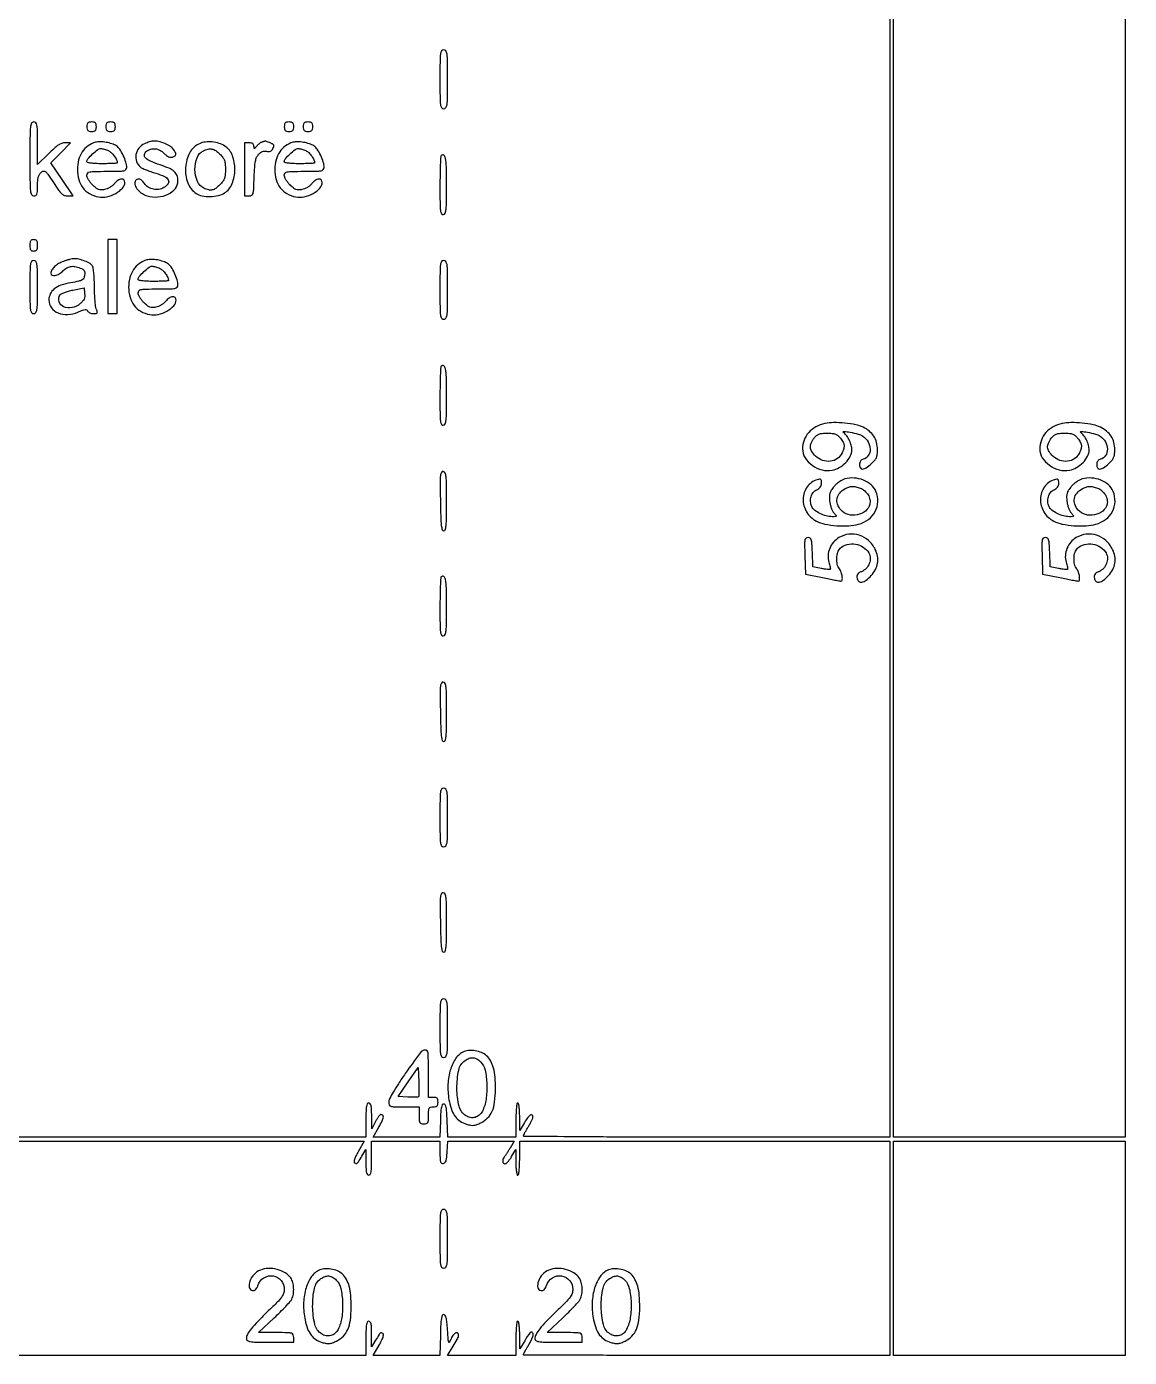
# Model space of a CAD drawing. Extents: x 0 to 836, y 5 to 589.
# Drawn here: x 304.3 to 353.5, y 310.1 to 369.5 of the extents above; entities that cross this region are included whole.
import ezdxf

# ---------------------------------------------------------------- set-up
doc = ezdxf.new("R2010")
doc.units = 0
doc.header["$MEASUREMENT"] = 0

msp = doc.modelspace()

# ---------------------------------------------------------------- linework, layer by layer
for points in [[(201.712326, 537.783562, -0.000001), (217.055896, 537.76491, -0.426088)], [(546.939, 229.3929, -0.000106), (546.943559, 250.949215, -0.000176), (546.957638, 269.095817, -0.000001), (546.976289, 285.583213, -0.415883)], [(836.0595, 588.6891), (420.497259, 588.710259, 0.000013), (261.145696, 588.714318, 0.000021), (126.989856, 588.708632), (4.934769, 588.698274, 0.19889), (4.878609, 588.675009, 0.198853), (4.855343, 588.618859), (4.83877, 516.273901, 0.000036), (4.826254, 436.744061, 0.000021), (4.8222, 342.282364), (4.8222, 95.946129), (4.469225, 95.920114, 0.031904), (4.160456, 95.877435, 0.315999), (4.075312, 95.787407, 0.415411), (4.137995, 95.703578, 0.035338), (4.43445, 95.6826), (4.8222, 95.6826), (4.8222, 50.2101), (4.8222, 4.7376), (420.462, 4.7376), (836.1018, 4.7376)], [(604.852986, 529.408162, -0.000002), (620.423836, 529.389509, -0.550615)], [(238.738155, 529.614638, -0.000002), (224.300981, 529.63329, -0.415836)], [(308.18842, 529.408162, -0.000002), (322.638019, 529.38951, -0.415836)], [(531.796111, 538.074638, -0.000002), (517.6951, 538.093291, -0.426056)], [(413.368417, 538.074638, -0.000002), (399.676779, 538.093291, -0.415815)], [(77.850638, 481.579418, -0.000002), (77.869294, 494.031443, -0.550517)], [(336.166934, 548.220763, -0.000002), (326.827688, 548.233536, -0.413812)], [(77.644162, 421.684687, -0.000002), (77.625507, 409.236574, -0.415775)], [(333.609652, 529.614638, -0.000003), (323.198363, 529.633296, -0.415688)], [(383.716206, 529.408162, -0.000003), (394.123716, 529.389504, -0.425916)], [(604.231838, 387.151416, -0.000003), (604.250494, 398.693431, -0.41574)], [(307.804163, 420.104962, -0.000005), (315.953334, 420.086299, -0.425768)], [(77.841889, 210.212758, -0.000002), (77.851786, 217.49274, -0.413814)], [(342.7992, 395.505), (342.7992, 357.7311), (342.7992, 319.9572), (334.6353, 319.9572, -0.000728), (331.505027, 319.961759, -0.001215), (328.870321, 319.975838, -0.00006), (326.498869, 319.994558, -0.424082), (326.47404, 320.02065, -0.10382), (326.484123, 320.060388, -0.007062), (326.53713, 320.164867, -0.009869), (326.605079, 320.288255, -0.007234), (326.685107, 320.4225, 0.012708), (326.764941, 320.559815, 0.015414), (326.832435, 320.692559, 0.01405), (326.882173, 320.806539, 0.095102), (326.893967, 320.86665, 0.218217), (326.85786, 320.946301, 0.339983), (326.786156, 320.950612, 0.086405), (326.666761, 320.835354, 0.02268), (326.519295, 320.61285), (326.303801, 320.2533), (326.303, 320.86665, 0.012065), (326.296836, 321.108955, 0.0222), (326.278333, 321.305312, 0.01921), (326.252089, 321.452235, 0.352506), (326.2176, 321.48, 0.365646), (326.182003, 321.449951, 0.014491), (326.1565, 321.2685, 0.018502), (326.138644, 321.026521, 0.009164), (326.133, 320.7186), (326.133, 319.9572), (324.613494, 319.9572), (323.093987, 319.9572), (323.069544, 320.69745, 0.006611), (323.051768, 321.081688, 0.03557), (323.024533, 321.289101, 0.079408), (322.982671, 321.400264, 0.269279), (322.9182, 321.4377, 0.269279), (322.853729, 321.400264, 0.079408), (322.811867, 321.289101, 0.03557), (322.784632, 321.081688, 0.006611), (322.766856, 320.69745), (322.742413, 319.9572), (321.25713, 319.9572), (319.771848, 319.9572), (320.0291, 320.413024, 0.013839), (320.175812, 320.690663, 0.076968), (320.226257, 320.850998, 0.231469), (320.199713, 320.935685, 0.205869), (320.114321, 320.9724, 0.216432), (320.079006, 320.956362, 0.019681), (320.01676, 320.879208, 0.022693), (319.947503, 320.776687, 0.015755), (319.87836, 320.65515), (319.710878, 320.3379), (319.707139, 320.90895, 0.009031), (319.699942, 321.201342, 0.045588), (319.678177, 321.363052, 0.104163), (319.638583, 321.448825, 0.236978), (319.5765, 321.48, 0.273642), (319.512477, 321.442125, 0.084509), (319.474275, 321.33195, 0.035355), (319.4544, 321.122186, 0.005946), (319.4496, 320.7186), (319.4496, 319.9572), (289.8819, 319.9572)], [(289.845809, 319.788), (319.377418, 319.788), (319.114932, 319.329223, 0.013632), (319.004928, 319.124185, 0.036849), (318.941943, 318.971607, 0.055394), (318.919509, 318.864862, 0.285851), (318.945152, 318.813152, 0.078544), (319.015807, 318.783545, 0.25054), (319.063748, 318.795834, 0.068732), (319.116502, 318.859538, 0.002883), (319.270322, 319.1112), (319.448968, 319.4073), (319.449284, 318.83625, 0.008923), (319.454682, 318.542885, 0.04577), (319.475397, 318.381578, 0.10575), (319.514491, 318.296316, 0.236826), (319.5765, 318.2652, 0.273642), (319.640523, 318.303075, 0.084509), (319.678725, 318.41325, 0.035355), (319.6986, 318.623014, 0.005946), (319.7034, 319.0266), (319.7034, 319.788), (321.2262, 319.788), (322.749, 319.788), (322.749, 319.274197, 0.008037), (322.753642, 318.985433, 0.066037), (322.775084, 318.855883, 0.199387), (322.821141, 318.800026, 0.170556), (322.89705, 318.788569, 0.156356), (322.970778, 318.82868, 0.10964), (323.02005, 318.910152, 0.055818), (323.051176, 319.053376, 0.012571), (323.070472, 319.302372), (323.095844, 319.788), (324.579022, 319.788), (326.0622, 319.788), (325.872561, 319.47075, -0.004855), (325.794746, 319.343396, -0.005537), (325.717754, 319.223083, -0.005042), (325.65029, 319.122416, -0.030884), (325.611861, 319.07313, 0.094374), (325.555981, 318.979016, 0.116251), (325.54418, 318.877878, 0.159083), (325.578581, 318.803033, 0.211125), (325.64655, 318.773628, 0.175744), (325.698863, 318.793067, 0.030637), (325.776051, 318.867162, 0.030019), (325.859711, 318.969657, 0.022931), (325.938905, 319.090878), (326.12551, 319.4073), (326.129255, 318.83625, 0.013372), (326.136673, 318.613561, 0.023366), (326.156341, 318.430049, 0.020491), (326.183516, 318.292075, 0.346819), (326.2176, 318.2652, 0.365646), (326.253197, 318.295249, 0.014491), (326.2787, 318.4767, 0.018502), (326.296556, 318.718679, 0.009164), (326.3022, 319.0266), (326.3022, 319.788), (334.5507, 319.788), (342.7992, 319.788), (342.7992, 315.0081), (342.7992, 310.2282), (334.6353, 310.2282, -0.000386), (331.504846, 310.230619, -0.000645), (328.869546, 310.238089, -0.000017), (326.485206, 310.248001, -0.412987), (326.4714, 310.261865, -0.118776), (326.477032, 310.285239, -0.002401), (326.533229, 310.393795, -0.005535), (326.60122, 310.52018, -0.003675), (326.681881, 310.663715, 0.021224), (326.895186, 311.076567, 0.269191), (326.879826, 311.244026, 0.509183), (326.768371, 311.245305, 0.024444), (326.525592, 310.88385), (326.308802, 310.5243), (326.305501, 311.13765, 0.012164), (326.298325, 311.379131, 0.02208), (326.278963, 311.575687, 0.018882), (326.252083, 311.723316, 0.351751), (326.2176, 311.751, 0.365646), (326.182003, 311.720951, 0.014491), (326.1565, 311.5395, 0.018502), (326.138644, 311.297521, 0.009164), (326.133, 310.9896), (326.133, 310.2282), (324.610982, 310.2282), (323.088964, 310.2282), (323.341982, 310.639407, 0.012707), (323.515162, 310.93758, 0.069787), (323.580801, 311.111214, 0.222452), (323.560751, 311.202719, 0.233436), (323.478364, 311.2434, 0.171154), (323.42559, 311.22479, 0.047659), (323.36191, 311.162633, 0.042209), (323.298698, 311.073693, 0.033573), (323.245714, 310.96845, -0.02347), (323.173067, 310.816594, -0.638558), (323.139388, 310.818581, -0.076496), (323.117568, 310.91498, -0.00187), (323.0874, 311.3703, 0.007904), (323.060548, 311.712857, 0.037754), (323.027475, 311.9061, 0.079301), (322.982464, 312.011605, 0.257814), (322.9182, 312.0471, 0.293948), (322.852213, 312.004638, 0.065789), (322.811293, 311.870373, 0.029556), (322.784814, 311.619942, 0.004963), (322.767288, 311.13765), (322.743276, 310.2282), (321.259429, 310.2282), (319.775582, 310.2282), (320.038068, 310.686977, 0.013632), (320.148072, 310.892015, 0.036849), (320.211057, 311.044593, 0.055394), (320.233491, 311.151338, 0.285851), (320.207848, 311.203048, 0.078544), (320.137193, 311.232655, 0.25054), (320.089252, 311.220366, 0.068732), (320.036498, 311.156662, 0.002883), (319.882678, 310.905), (319.704032, 310.6089), (319.703716, 311.17995, 0.008923), (319.698318, 311.473315, 0.04577), (319.677603, 311.634622, 0.10575), (319.638509, 311.719884, 0.236826), (319.5765, 311.751, 0.273642), (319.512477, 311.713125, 0.084509), (319.474275, 311.60295, 0.035355), (319.4544, 311.393186, 0.005946), (319.4496, 310.9896), (319.4496, 310.2282), (289.8819, 310.2282)]]:
    msp.add_lwpolyline(points, format="xyb")
msp.add_lwpolyline([(353.2896, 395.505), (353.2896, 357.7311), (353.2896, 319.9572), (348.129, 319.9572), (342.9684, 319.9572), (342.9684, 357.696876), (342.9684, 395.436552)])
for points in [[(322.749, 367.1217, 0.00213), (322.752532, 366.292374, 0.02996), (322.772879, 365.995462, 0.116079), (322.823418, 365.860969, 0.250083), (322.9182, 365.8104, 0.250083), (323.012982, 365.860969, 0.116079), (323.063521, 365.995462, 0.02996), (323.083868, 366.292374, 0.00213), (323.0874, 367.1217, 0.00213), (323.083868, 367.951026, 0.02996), (323.063521, 368.247937, 0.116079), (323.012982, 368.382431, 0.250083), (322.9182, 368.433, 0.250083), (322.823418, 368.382431, 0.116079), (322.772879, 368.247937, 0.02996), (322.752532, 367.951026, 0.00213)], [(304.4754, 363.5685, 0.001596), (304.478768, 362.513267, 0.023961), (304.498719, 362.146163, 0.091778), (304.547971, 361.97821, 0.282824), (304.6446, 361.9188, 0.115966), (304.733585, 361.93972, 0.189973), (304.784736, 361.996474, 0.079394), (304.808513, 362.114014, 0.010285), (304.8138, 362.370988, -0.018436), (304.822088, 362.595691, -0.04744), (304.849319, 362.755725, -0.065326), (304.898763, 362.874716, -0.077894), (304.975065, 362.969119, -0.109376), (305.080687, 363.029269, -0.252552), (305.167551, 363.012116, -0.072124), (305.272869, 362.896094, -0.004722), (305.523258, 362.516931, 0.008992), (305.747174, 362.184074, 0.051594), (305.886123, 362.023477, 0.098952), (306.010633, 361.945904, 0.090224), (306.159615, 361.9188), (306.409043, 361.9188), (305.90646, 362.655315), (305.403878, 363.391831), (305.846199, 363.839715), (306.28852, 364.2876), (306.040063, 364.2876, 0.088776), (305.89417, 364.261491, 0.056684), (305.739943, 364.183648, 0.037594), (305.55427, 364.040785, 0.012295), (305.302703, 363.803798), (304.8138, 363.319997), (304.8138, 364.269098, 0.003277), (304.809948, 364.85675, 0.040851), (304.78888, 365.078412, 0.149503), (304.737419, 365.178915, 0.202908), (304.6446, 365.2182, 0.282824), (304.547971, 365.15879, 0.091778), (304.498719, 364.990838, 0.023961), (304.478768, 364.623733, 0.001596)], [(307.0134, 365.0067, 0.045527), (307.023192, 364.899384, 0.152009), (307.0557, 364.8375, 0.152009), (307.117584, 364.804992, 0.045527), (307.2249, 364.7952, 0.045527), (307.332216, 364.804992, 0.152009), (307.3941, 364.8375, 0.152009), (307.426608, 364.899384, 0.045527), (307.4364, 365.0067, 0.045527), (307.426608, 365.114016, 0.152009), (307.3941, 365.1759, 0.152009), (307.332216, 365.208408, 0.045527), (307.2249, 365.2182, 0.045527), (307.117584, 365.208408, 0.152009), (307.0557, 365.1759, 0.152009), (307.023192, 365.114016, 0.045527)], [(307.8594, 365.0067, 0.045527), (307.869192, 364.899384, 0.152009), (307.9017, 364.8375, 0.152009), (307.963584, 364.804992, 0.045527), (308.0709, 364.7952, 0.045527), (308.178216, 364.804992, 0.152009), (308.2401, 364.8375, 0.152009), (308.272608, 364.899384, 0.045527), (308.2824, 365.0067, 0.045527), (308.272608, 365.114016, 0.152009), (308.2401, 365.1759, 0.152009), (308.178216, 365.208408, 0.045527), (308.0709, 365.2182, 0.045527), (307.963584, 365.208408, 0.152009), (307.9017, 365.1759, 0.152009), (307.869192, 365.114016, 0.045527)], [(315.8118, 365.0067, 0.045527), (315.821592, 364.899384, 0.152009), (315.8541, 364.8375, 0.152009), (315.915984, 364.804992, 0.045527), (316.0233, 364.7952, 0.045527), (316.130616, 364.804992, 0.152009), (316.1925, 364.8375, 0.152009), (316.225008, 364.899384, 0.045527), (316.2348, 365.0067, 0.045527), (316.225008, 365.114016, 0.152009), (316.1925, 365.1759, 0.152009), (316.130616, 365.208408, 0.045527), (316.0233, 365.2182, 0.045527), (315.915984, 365.208408, 0.152009), (315.8541, 365.1759, 0.152009), (315.821592, 365.114016, 0.045527)], [(316.6578, 365.0067, 0.045527), (316.667592, 364.899384, 0.152009), (316.7001, 364.8375, 0.152009), (316.761984, 364.804992, 0.045527), (316.8693, 364.7952, 0.045527), (316.976616, 364.804992, 0.152009), (317.0385, 364.8375, 0.152009), (317.071008, 364.899384, 0.045527), (317.0808, 365.0067, 0.045527), (317.071008, 365.114016, 0.152009), (317.0385, 365.1759, 0.152009), (316.976616, 365.208408, 0.045527), (316.8693, 365.2182, 0.045527), (316.761984, 365.208408, 0.152009), (316.7001, 365.1759, 0.152009), (316.667592, 365.114016, 0.045527)], [(307.397626, 364.313042, 0.092517), (307.067474, 364.154502, 0.087779), (306.809633, 363.88511, 0.081472), (306.646205, 363.524776, 0.065899), (306.5904, 363.1032, 0.067919), (306.652669, 362.646905, 0.096026), (306.835261, 362.280877, 0.100957), (307.13312, 362.022062, 0.082359), (307.530662, 361.877041, 0.101635), (307.904603, 361.883447, 0.07133), (308.29954, 362.03306, 0.077586), (308.603122, 362.268382, 0.191421), (308.7054, 362.525747, 0.200441), (308.65882, 362.637273, 0.229403), (308.550319, 362.674258, 0.127307), (308.396018, 362.613389, 0.06449), (308.243278, 362.468858, -0.053644), (308.157485, 362.384087, -0.034071), (308.041765, 362.304219, -0.03402), (307.915919, 362.240613, -0.052425), (307.799339, 362.205161, -0.044414), (307.646405, 362.189556, -0.09592), (307.530455, 362.210456, -0.079985), (307.417827, 362.276329, -0.024142), (307.270589, 362.409995, -0.03084), (307.172164, 362.521374, -0.03151), (307.088949, 362.643249, -0.033199), (307.030792, 362.757824, -0.101176), (307.0134, 362.842892, -0.180216), (307.049509, 362.939822, -0.167106), (307.141475, 362.993266, -0.045386), (307.346164, 363.01475, -0.003465), (307.9017, 363.0186, 0.003631), (308.446502, 363.022556, 0.042986), (308.656678, 363.043738, 0.152574), (308.752522, 363.094758, 0.197201), (308.79, 363.186088, 0.076517), (308.752704, 363.428368, 0.035032), (308.635104, 363.726686, 0.03458), (308.481269, 363.998712, 0.10209), (308.329895, 364.149517, 0.065926), (308.132274, 364.244583, 0.035784), (307.870317, 364.310128, 0.035856), (307.604875, 364.337286, 0.073495)], [(309.583916, 364.250851, 0.124004), (309.3325, 364.056824, 0.123792), (309.202796, 363.76673, 0.127782), (309.227647, 363.457027, 0.136798), (309.400438, 363.207769, 0.067854), (309.479208, 363.158689, 0.01002), (309.652257, 363.085181, 0.011144), (309.861647, 363.006519, 0.009375), (310.086702, 362.932357, -0.03009), (310.477725, 362.785293, -0.161809), (310.643255, 362.633927, -0.295779), (310.632575, 362.472183, -0.087639), (310.443138, 362.293973, -0.106313), (310.224364, 362.209569, -0.091388), (309.977403, 362.215965, -0.091169), (309.748447, 362.310076, -0.105117), (309.581104, 362.476052, 0.0655), (309.465433, 362.610394, 0.133614), (309.341883, 362.672142, 0.196605), (309.235495, 362.651634, 0.157712), (309.161616, 362.560135, 0.191649), (309.163653, 362.394523, 0.078786), (309.282766, 362.199481, 0.069492), (309.478109, 362.02588, 0.079761), (309.704931, 361.922243, 0.087537), (310.183205, 361.87678, 0.093887), (310.635611, 362.000568, 0.110727), (310.957268, 362.257958, 0.170467), (311.0742, 362.590967, 0.090535), (311.031189, 362.82656, 0.121011), (310.908561, 363.005037, 0.080593), (310.675103, 363.153724, 0.023175), (310.272943, 363.305063, -0.023341), (309.851466, 363.463831, -0.0964), (309.627587, 363.61671, -0.245689), (309.581946, 363.765507, -0.189173), (309.67332, 363.911855, -0.087578), (309.863349, 364.006958, -0.102432), (310.063972, 364.024084, -0.096752), (310.2637, 363.959686, -0.070263), (310.450792, 363.818899, 0.0332), (310.555176, 363.727527, 0.060901), (310.652495, 363.670376, 0.077047), (310.743168, 363.646686, 0.102632), (310.827647, 363.6554, 0.055669), (310.941876, 363.706214, 0.242038), (310.980389, 363.766822, 0.155493), (310.961238, 363.853528, 0.021281), (310.860206, 364.011688, 0.107559), (310.723604, 364.1378, 0.037105), (310.48111, 364.257045, 0.03728), (310.209854, 364.343434, 0.06413), (309.9744, 364.368417, 0.052887), (309.908348, 364.359912, 0.01468), (309.807349, 364.332711, 0.014648), (309.69414, 364.294976, 0.014873)], [(312.027616, 364.250698, 0.167016), (311.601157, 363.850953, 0.105481), (311.413088, 363.188348, 0.10455), (311.511224, 362.501765, 0.161493), (311.880422, 362.036268, 0.097094), (312.149283, 361.926863, 0.051576), (312.508688, 361.894495, 0.051359), (312.870201, 361.936572, 0.090632), (313.146218, 362.053032, 0.153817), (313.486547, 362.469173, 0.09316), (313.6106, 363.098945, 0.093657), (313.497432, 363.72776, 0.157771), (313.164398, 364.141455, 0.068059), (312.90499, 364.264891, 0.053155), (312.59902, 364.327557, 0.053847), (312.291473, 364.323932, 0.075825)], [(314.7966, 364.309496, 0.049922), (314.740564, 364.280988, 0.025899), (314.676703, 364.235188, 0.02547), (314.615381, 364.180872, 0.03515), (314.566641, 364.125825, -0.009115), (314.503444, 364.046493, -0.257729), (314.479819, 364.037182, -0.356194), (314.464838, 364.053028, -0.013709), (314.460891, 364.13955, 0.102763), (314.446096, 364.204796, 0.135371), (314.40711, 364.251376, 0.105335), (314.341242, 364.27883, 0.046285), (314.2467, 364.2876), (314.0352, 364.2876), (314.0352, 363.1032), (314.0352, 361.9188), (314.238772, 361.9188, 0.128109), (314.355768, 361.949276, 0.20014), (314.419179, 362.029964, 0.055589), (314.448706, 362.212991, 0.003544), (314.471422, 362.75612, -0.007196), (314.493421, 363.203761, -0.031261), (314.526797, 363.46725, -0.05409), (314.58041, 363.642695, -0.083057), (314.665999, 363.776112, -0.045189), (314.751448, 363.854822, -0.073178), (314.837611, 363.902787, -0.081311), (314.927071, 363.920883, -0.070927), (315.022164, 363.91093, 0.058056), (315.115218, 363.898771, 0.106623), (315.189807, 363.913775, 0.10764), (315.251116, 363.958046, 0.059958), (315.30422, 364.033837, 0.045464), (315.344552, 364.12909, 0.197191), (315.339764, 364.189024, 0.158733), (315.292646, 364.236279, 0.027179), (315.175197, 364.2884, 0.004676), (315.089589, 364.320035, 0.00721), (315.014936, 364.345622, 0.002934), (314.950958, 364.366109, 0.178764), (314.939143, 364.365521, -0.006946), (314.928261, 364.361053, -0.000317), (314.890818, 364.346309, -0.000528), (314.846352, 364.328886, -0.000379)], [(316.196026, 364.313042, 0.092517), (315.865874, 364.154502, 0.087779), (315.608033, 363.88511, 0.081472), (315.444605, 363.524776, 0.065899), (315.3888, 363.1032, 0.067919), (315.451069, 362.646905, 0.096026), (315.633661, 362.280877, 0.100957), (315.93152, 362.022062, 0.082359), (316.329062, 361.877041, 0.101635), (316.703003, 361.883447, 0.07133), (317.09794, 362.03306, 0.077586), (317.401522, 362.268382, 0.191421), (317.5038, 362.525747, 0.200441), (317.45722, 362.637273, 0.229403), (317.348719, 362.674258, 0.127307), (317.194418, 362.613389, 0.06449), (317.041678, 362.468858, -0.053644), (316.955885, 362.384087, -0.034071), (316.840165, 362.304219, -0.03402), (316.714319, 362.240613, -0.052425), (316.597739, 362.205161, -0.044414), (316.444805, 362.189556, -0.09592), (316.328855, 362.210456, -0.079985), (316.216227, 362.276329, -0.024142), (316.068989, 362.409995, -0.03084), (315.970564, 362.521374, -0.03151), (315.887349, 362.643249, -0.033199), (315.829192, 362.757824, -0.101176), (315.8118, 362.842892, -0.180216), (315.847909, 362.939822, -0.167106), (315.939875, 362.993266, -0.045386), (316.144564, 363.01475, -0.003465), (316.7001, 363.0186, 0.003631), (317.244902, 363.022556, 0.042986), (317.455078, 363.043738, 0.152574), (317.550922, 363.094758, 0.197201), (317.5884, 363.186088, 0.076517), (317.551104, 363.428368, 0.035032), (317.433504, 363.726686, 0.03458), (317.279669, 363.998712, 0.10209), (317.128295, 364.149517, 0.065926), (316.930674, 364.244583, 0.035784), (316.668717, 364.310128, 0.035856), (316.403275, 364.337286, 0.073495)], [(307.97299, 363.939871, -0.087904), (308.101832, 363.851179, -0.041573), (308.233702, 363.697589, -0.041364), (308.335646, 363.528929, -0.115762), (308.367, 363.395319, -0.394154), (308.352556, 363.379843, -0.003103), (308.16819, 363.368256, -0.008833), (307.949712, 363.359755, -0.005307), (307.6902, 363.357, -0.009821), (307.403282, 363.362636, -0.023636), (307.191664, 363.380997, -0.025178), (307.044772, 363.408358, -0.347082), (307.0134, 363.448108, -0.182158), (307.062315, 363.577918, -0.024088), (307.270195, 363.792774, -0.024757), (307.498302, 363.986561, -0.165159), (307.637412, 364.0338, -0.04989), (307.70126, 364.027413, -0.018383), (307.789377, 364.006208, -0.018007), (307.884568, 363.975828, -0.02065)], [(312.941908, 363.786508, -0.034195), (313.072031, 363.637255, -0.0755), (313.144059, 363.504766, -0.065802), (313.178966, 363.345549, -0.021106), (313.1892, 363.1032, -0.021106), (313.178966, 362.860851, -0.065802), (313.144059, 362.701634, -0.0755), (313.072031, 362.569145, -0.034195), (312.941908, 362.419892, -0.035581), (312.755, 362.257848, -0.108185), (312.602868, 362.188518, -0.116132), (312.442142, 362.191598, -0.044314), (312.22961, 362.266529, -0.189897), (311.938277, 362.568212, -0.09472), (311.829143, 363.09642, -0.094894), (311.922568, 363.626819, -0.191358), (312.204801, 363.934853, -0.054419), (312.414271, 364.00947, -0.10844), (312.589397, 364.012523, -0.10227), (312.756411, 363.941432, -0.044814)], [(316.77139, 363.939871, -0.087904), (316.900232, 363.851179, -0.041573), (317.032102, 363.697589, -0.041364), (317.134046, 363.528929, -0.115762), (317.1654, 363.395319, -0.394154), (317.150956, 363.379843, -0.003103), (316.96659, 363.368256, -0.008833), (316.748112, 363.359755, -0.005307), (316.4886, 363.357, -0.009821), (316.201682, 363.362636, -0.023636), (315.990064, 363.380997, -0.025178), (315.843172, 363.408358, -0.347082), (315.8118, 363.448108, -0.182158), (315.860715, 363.577918, -0.024088), (316.068595, 363.792774, -0.024757), (316.296702, 363.986561, -0.165159), (316.435812, 364.0338, -0.04989), (316.49966, 364.027413, -0.018383), (316.587777, 364.006208, -0.018007), (316.682968, 363.975828, -0.02065)], [(322.807163, 363.725363, 0.185399), (322.783698, 363.672644, 0.002359), (322.766085, 363.301411, 0.006502), (322.753202, 362.867583, 0.004171), (322.749, 362.363797, 0.002344), (322.752682, 361.578268, 0.026565), (322.77209, 361.268118, 0.09424), (322.816152, 361.12744, 0.328503), (322.89705, 361.088905, 0.254366), (322.978594, 361.15599, 0.068477), (323.021084, 361.324171, 0.025039), (323.041034, 361.652651, 0.002648), (323.0451, 362.420509, 0.005609), (323.036161, 363.217299, 0.039503), (322.996934, 363.602822, 0.185758), (322.917812, 363.732544, 0.376737)], [(304.4754, 359.7192, 0.030703), (304.483205, 359.592222, 0.116834), (304.51065, 359.518275, 0.166173), (304.562088, 359.47889, 0.081208), (304.6446, 359.4654, 0.081208), (304.727112, 359.47889, 0.166173), (304.77855, 359.518275, 0.116834), (304.805995, 359.592222, 0.030703), (304.8138, 359.7192, 0.030703), (304.805995, 359.846178, 0.116834), (304.77855, 359.920125, 0.166173), (304.727112, 359.95951, 0.081208), (304.6446, 359.973, 0.081208), (304.562088, 359.95951, 0.166173), (304.51065, 359.920125, 0.116834), (304.483205, 359.846178, 0.030703)], [(304.4754, 357.858, 0.002431), (304.47902, 357.113367, 0.033055), (304.499571, 356.8428, 0.126958), (304.550508, 356.720439, 0.235138), (304.6446, 356.6736, 0.235138), (304.738692, 356.720439, 0.126958), (304.789629, 356.8428, 0.033055), (304.81018, 357.113367, 0.002431), (304.8138, 357.858, 0.002431), (304.81018, 358.602633, 0.033055), (304.789629, 358.8732, 0.126958), (304.738692, 358.995561, 0.235138), (304.6446, 359.0424, 0.235138), (304.550508, 358.995561, 0.126958), (304.499571, 358.8732, 0.033055), (304.47902, 358.602633, 0.002431)], [(305.970994, 359.004274, 0.045132), (305.749017, 358.901726, 0.058971), (305.569908, 358.768156, 0.069601), (305.451222, 358.61934, 0.127897), (305.408691, 358.47135, 0.305825), (305.462181, 358.387557, 0.151805), (305.5933, 358.373373, 0.08593), (305.775975, 358.443176, 0.062322), (305.948209, 358.5771, -0.057188), (306.118539, 358.712363, -0.098679), (306.2873, 358.775918, -0.090246), (306.478091, 358.77276, -0.041715), (306.717408, 358.703959, -0.043735), (306.828348, 358.650268, -0.120237), (306.889888, 358.589696, -0.122073), (306.916091, 358.508189, -0.045779), (306.913265, 358.387354, -0.079849), (306.875618, 358.253533, -0.160975), (306.801521, 358.174442, -0.07298), (306.653347, 358.119838, -0.007893), (306.2943, 358.050196, 0.038779), (305.858847, 357.937466, 0.085563), (305.558613, 357.772843, 0.114272), (305.383796, 357.55263, 0.111313), (305.3214, 357.275829, 0.161237), (305.43364, 356.936819, 0.135936), (305.733353, 356.703665, 0.112785), (306.1606, 356.631953, 0.089777), (306.616223, 356.742195, -0.010307), (306.824911, 356.82941, -0.064537), (306.936825, 356.857552, -0.161931), (307.003567, 356.84377, -0.171578), (307.046868, 356.79301, 0.13038), (307.07991, 356.747281, 0.063121), (307.141522, 356.708677, 0.056187), (307.22024, 356.682469, 0.052331), (307.304751, 356.6736, 0.026687), (307.426042, 356.680078, 0.235689), (307.469894, 356.708165, 0.207615), (307.476962, 356.762732, 0.020681), (307.434306, 356.890607, -0.059432), (307.402207, 357.01921, -0.010438), (307.376036, 357.267546, -0.011187), (307.357853, 357.561632, -0.009844), (307.3518, 357.869069, 0.010327), (307.345535, 358.172345, 0.012832), (307.326656, 358.453828, 0.011159), (307.299676, 358.687505, 0.088764), (307.266205, 358.79046, 0.142291), (307.156145, 358.90304, 0.034838), (306.919672, 359.015634, 0.036269), (306.65161, 359.09921, 0.063902), (306.4212, 359.122815, 0.047408), (306.352121, 359.114465, 0.010608), (306.236606, 359.086656, 0.010916), (306.104079, 359.048649, 0.010361)], [(309.681826, 359.067842, 0.092517), (309.351674, 358.909302, 0.087779), (309.093833, 358.63991, 0.081472), (308.930405, 358.279576, 0.065899), (308.8746, 357.858, 0.067919), (308.936869, 357.401705, 0.096026), (309.119461, 357.035677, 0.100957), (309.41732, 356.776862, 0.082359), (309.814862, 356.631841, 0.101635), (310.188803, 356.638247, 0.07133), (310.58374, 356.78786, 0.077586), (310.887322, 357.023182, 0.191421), (310.9896, 357.280547, 0.200441), (310.94302, 357.392073, 0.229403), (310.834519, 357.429058, 0.127307), (310.680218, 357.368189, 0.06449), (310.527478, 357.223658, -0.053644), (310.441685, 357.138887, -0.034071), (310.325965, 357.059019, -0.03402), (310.200119, 356.995413, -0.052425), (310.083539, 356.959961, -0.044414), (309.930605, 356.944356, -0.09592), (309.814655, 356.965256, -0.079985), (309.702027, 357.031129, -0.024142), (309.554789, 357.164795, -0.03084), (309.456364, 357.276174, -0.03151), (309.373149, 357.398049, -0.033199), (309.314992, 357.512624, -0.101176), (309.2976, 357.597692, -0.180216), (309.333709, 357.694622, -0.167106), (309.425675, 357.748066, -0.045386), (309.630364, 357.76955, -0.003465), (310.1859, 357.7734, 0.003631), (310.730702, 357.777356, 0.042986), (310.940878, 357.798538, 0.152574), (311.036722, 357.849558, 0.197201), (311.0742, 357.940888, 0.076517), (311.036904, 358.183168, 0.035032), (310.919304, 358.481486, 0.03458), (310.765469, 358.753512, 0.10209), (310.614095, 358.904317, 0.065926), (310.416474, 358.999383, 0.035784), (310.154517, 359.064928, 0.035856), (309.889075, 359.092086, 0.073495)], [(322.749, 357.7311, 0.00213), (322.752532, 356.901774, 0.02996), (322.772879, 356.604862, 0.116079), (322.823418, 356.470369, 0.250083), (322.9182, 356.4198, 0.250083), (323.012982, 356.470369, 0.116079), (323.063521, 356.604862, 0.02996), (323.083868, 356.901774, 0.00213), (323.0874, 357.7311, 0.00213), (323.083868, 358.560426, 0.02996), (323.063521, 358.857337, 0.116079), (323.012982, 358.991831, 0.250083), (322.9182, 359.0424, 0.250083), (322.823418, 358.991831, 0.116079), (322.772879, 358.857337, 0.02996), (322.752532, 358.560426, 0.00213)], [(310.25719, 358.694671, -0.087904), (310.386032, 358.605979, -0.041573), (310.517902, 358.452389, -0.041364), (310.619846, 358.283729, -0.115762), (310.6512, 358.150119, -0.394154), (310.636756, 358.134643, -0.003103), (310.45239, 358.123056, -0.008833), (310.233912, 358.114555, -0.005307), (309.9744, 358.1118, -0.009821), (309.687482, 358.117436, -0.023636), (309.475864, 358.135797, -0.025178), (309.328972, 358.163158, -0.347082), (309.2976, 358.202908, -0.182158), (309.346515, 358.332718, -0.024088), (309.554395, 358.547574, -0.024757), (309.782502, 358.741361, -0.165159), (309.921612, 358.7886, -0.04989), (309.98546, 358.782213, -0.018383), (310.073577, 358.761008, -0.018007), (310.168768, 358.730628, -0.02065)], [(306.719408, 357.119254, -0.127608), (306.354642, 356.940109, -0.15392), (305.976569, 356.9791, -0.223532), (305.777178, 357.205181, -0.215137), (305.820156, 357.508187, -0.140339), (305.877134, 357.558893, -0.021639), (306.017702, 357.619171, -0.022716), (306.19441, 357.677026, -0.01799), (306.389911, 357.723834), (306.8865, 357.823994), (306.914475, 357.56755, -0.049548), (306.915759, 357.434475, -0.080436), (306.887857, 357.325155, -0.074922), (306.825067, 357.224999, -0.037739)], [(322.807163, 354.334763, 0.185399), (322.783698, 354.282044, 0.002359), (322.766085, 353.910811, 0.006502), (322.753202, 353.476983, 0.004171), (322.749, 352.973197, 0.002344), (322.752682, 352.187668, 0.026565), (322.77209, 351.877518, 0.09424), (322.816152, 351.73684, 0.328503), (322.89705, 351.698305, 0.254366), (322.978594, 351.76539, 0.068477), (323.021084, 351.933571, 0.025039), (323.041034, 352.262051, 0.002648), (323.0451, 353.029909, 0.005609), (323.036161, 353.826699, 0.039503), (322.996934, 354.212222, 0.185758), (322.917812, 354.341944, 0.376737)], [(339.908932, 351.775339, 0.073887), (339.50182, 351.62602, 0.087476), (339.181853, 351.370668, 0.091457), (338.978449, 351.031588, 0.089719), (338.9076, 350.639928, 0.141999), (339.0203, 350.251097, 0.096328), (339.338686, 349.913613, 0.091456), (339.777443, 349.707032, 0.111226), (340.230399, 349.690675, 0.086234), (340.546854, 349.808883, 0.068269), (340.834513, 350.034849, 0.071559), (341.038025, 350.316485, 0.121305), (341.1072, 350.597416, 0.066352), (341.079715, 350.803614, 0.046732), (340.997553, 351.02295, 0.046757), (340.876163, 351.223064, 0.0667), (340.731404, 351.371783, -0.735574), (340.750006, 351.420713, -0.031466), (341.029668, 351.385907, -0.020612), (341.388085, 351.302761, -0.077741), (341.597502, 351.20815, -0.119204), (341.832702, 350.957697, -0.126117), (341.921186, 350.632677, -0.149908), (341.837608, 350.344965, -0.185771), (341.612762, 350.18338, 0.08419), (341.541771, 350.151357, 0.095531), (341.48887, 350.098789, 0.088381), (341.456544, 350.026748, 0.061447), (341.4456, 349.938033, 0.134368), (341.484738, 349.795024, 0.288114), (341.582397, 349.744741, 0.13087), (341.744613, 349.803184, 0.030797), (341.973015, 349.98326, 0.02906), (342.119599, 350.130407, 0.07793), (342.199142, 350.254552, 0.076479), (342.237679, 350.398474, 0.027248), (342.2493, 350.611557, 0.06418), (342.20823, 350.930194, 0.078293), (342.087799, 351.205296, 0.077155), (341.886897, 351.433019, 0.060136), (341.60934, 351.612399, 0.066205), (341.283944, 351.720742, 0.02342), (340.796767, 351.790571, 0.023784), (340.294206, 351.8147, 0.051157)], [(350.483932, 351.775339, 0.073887), (350.07682, 351.62602, 0.087476), (349.756853, 351.370668, 0.091457), (349.553449, 351.031588, 0.089719), (349.4826, 350.639928, 0.141999), (349.5953, 350.251097, 0.096328), (349.913686, 349.913613, 0.091456), (350.352443, 349.707032, 0.111226), (350.805399, 349.690675, 0.086234), (351.121854, 349.808883, 0.068269), (351.409513, 350.034849, 0.071559), (351.613025, 350.316485, 0.121305), (351.6822, 350.597416, 0.066352), (351.654715, 350.803614, 0.046732), (351.572553, 351.02295, 0.046757), (351.451163, 351.223064, 0.0667), (351.306404, 351.371783, -0.735574), (351.325006, 351.420713, -0.031466), (351.604668, 351.385907, -0.020612), (351.963085, 351.302761, -0.077741), (352.172502, 351.20815, -0.119204), (352.407702, 350.957697, -0.126117), (352.496186, 350.632677, -0.149908), (352.412608, 350.344965, -0.185771), (352.187762, 350.18338, 0.08419), (352.116771, 350.151357, 0.095531), (352.06387, 350.098789, 0.088381), (352.031544, 350.026748, 0.061447), (352.0206, 349.938033, 0.134368), (352.059738, 349.795024, 0.288114), (352.157397, 349.744741, 0.13087), (352.319613, 349.803184, 0.030797), (352.548015, 349.98326, 0.02906), (352.694599, 350.130407, 0.07793), (352.774142, 350.254552, 0.076479), (352.812679, 350.398474, 0.027248), (352.8243, 350.611557, 0.06418), (352.78323, 350.930194, 0.078293), (352.662799, 351.205296, 0.077155), (352.461897, 351.433019, 0.060136), (352.18434, 351.612399, 0.066205), (351.858944, 351.720742, 0.02342), (351.371767, 351.790571, 0.023784), (350.869206, 351.8147, 0.051157)], [(340.59346, 351.120891, -0.034949), (340.712146, 350.946154, -0.100985), (340.758704, 350.808201, -0.102102), (340.747241, 350.663937, -0.036199), (340.674871, 350.46881, -0.132246), (340.463727, 350.213237, -0.124081), (340.147683, 350.090496, -0.117551), (339.797338, 350.129364, -0.110668), (339.493292, 350.322092, -0.050987), (339.323232, 350.530887, -0.123571), (339.258173, 350.717334, -0.130223), (339.290402, 350.906041, -0.059664), (339.42134, 351.120891, -0.046717), (339.531076, 351.236374, -0.088755), (339.640669, 351.302142, -0.070236), (339.783187, 351.334493, -0.020746), (340.0074, 351.3438, -0.020746), (340.231613, 351.334493, -0.070236), (340.374131, 351.302142, -0.088755), (340.483724, 351.236374, -0.046717)], [(351.16846, 351.120891, -0.034949), (351.287146, 350.946154, -0.100985), (351.333704, 350.808201, -0.102102), (351.322241, 350.663937, -0.036199), (351.249871, 350.46881, -0.132246), (351.038727, 350.213237, -0.124081), (350.722683, 350.090496, -0.117551), (350.372338, 350.129364, -0.110668), (350.068292, 350.322092, -0.050987), (349.898232, 350.530887, -0.123571), (349.833173, 350.717334, -0.130223), (349.865402, 350.906041, -0.059664), (349.99634, 351.120891, -0.046717), (350.106076, 351.236374, -0.088755), (350.215669, 351.302142, -0.070236), (350.358187, 351.334493, -0.020746), (350.5824, 351.3438, -0.020746), (350.806613, 351.334493, -0.070236), (350.949131, 351.302142, -0.088755), (351.058724, 351.236374, -0.046717)], [(322.767968, 348.325973, 0.002999), (322.785108, 347.594297, 0.020579), (322.810498, 347.235118, 0.04165), (322.849244, 347.038917, 0.334881), (322.9182, 346.9869, 0.335246), (322.98638, 347.038403, 0.045119), (323.021901, 347.226407, 0.021179), (323.04082, 347.575066, 0.002964), (323.0451, 348.297041, 0.002588), (323.041075, 349.074599, 0.025348), (323.021058, 349.402145, 0.071206), (322.977845, 349.568672, 0.251212), (322.894868, 349.636115, 0.328399), (322.813238, 349.59725, 0.099142), (322.770947, 349.45767, 0.02635), (322.757222, 349.145013, 0.002151)], [(340.796964, 349.301801, 0.055757), (340.677935, 349.254042, 0.028701), (340.540886, 349.169949, 0.028124), (340.408214, 349.066133, 0.037788), (340.301457, 348.957144, 0.029405), (340.183421, 348.798845, 0.074549), (340.123361, 348.66895, 0.072535), (340.103157, 348.525016, 0.026727), (340.115237, 348.319812, 0.031012), (340.142103, 348.16719, 0.027174), (340.18851, 348.01201, 0.028137), (340.246062, 347.876333, 0.069644), (340.306607, 347.787167, -0.010125), (340.400595, 347.678987, -0.29066), (340.405143, 347.644015, -0.281034), (340.375341, 347.624214, -0.009632), (340.229295, 347.6214, -0.06538), (339.958744, 347.656929, -0.050678), (339.680662, 347.762368, -0.053033), (339.448439, 347.911102, -0.117448), (339.320052, 348.076066, -0.088801), (339.264487, 348.293324, -0.091593), (339.288718, 348.513883, -0.097345), (339.387416, 348.700638, -0.116273), (339.544434, 348.822257, 0.05591), (339.635224, 348.876584, 0.077484), (339.700825, 348.944889, 0.081855), (339.740116, 349.026813, 0.071083), (339.7536, 349.121181, 0.033646), (339.746349, 349.228815, 0.197222), (339.718567, 349.276893, 0.203472), (339.665641, 349.29074, 0.035991), (339.56325, 349.268111, 0.166211), (339.115201, 348.94901, 0.151956), (338.93594, 348.409724, 0.141227), (339.090058, 347.833375, 0.139974), (339.527659, 347.42508, 0.068762), (339.906445, 347.293082, 0.030667), (340.430877, 347.220946, 0.030666), (340.971129, 347.213346, 0.056497), (341.404504, 347.283337, 0.094057), (341.843097, 347.500941, 0.109336), (342.144259, 347.854979, 0.113597), (342.260829, 348.291696, 0.108016), (342.178214, 348.744205, 0.11261), (341.966083, 349.041311, 0.085907), (341.625427, 349.252556, 0.080936), (341.213523, 349.345602, 0.082894)], [(341.477968, 348.894176, -0.085784), (341.678197, 348.775653, -0.082624), (341.830081, 348.595441, -0.086689), (341.910251, 348.384043, -0.109293), (341.90437, 348.1754, -0.16313), (341.710844, 347.873018, -0.119704), (341.347958, 347.702269, -0.116706), (340.93962, 347.714866, -0.150427), (340.62366, 347.913758, -0.088728), (340.469034, 348.175633, -0.138217), (340.447787, 348.435153, -0.134064), (340.565582, 348.673176, -0.081178), (340.8111, 348.872819, -0.05298), (340.966825, 348.941401, -0.069353), (341.119911, 348.967758, -0.063219), (341.285064, 348.952145, -0.035715)], [(351.371964, 349.301801, 0.055757), (351.252935, 349.254042, 0.028701), (351.115886, 349.169949, 0.028124), (350.983214, 349.066133, 0.037788), (350.876457, 348.957144, 0.029405), (350.758421, 348.798845, 0.074549), (350.698361, 348.66895, 0.072535), (350.678157, 348.525016, 0.026727), (350.690237, 348.319812, 0.031012), (350.717103, 348.16719, 0.027174), (350.76351, 348.01201, 0.028137), (350.821062, 347.876333, 0.069644), (350.881607, 347.787167, -0.010125), (350.975595, 347.678987, -0.29066), (350.980143, 347.644015, -0.281034), (350.950341, 347.624214, -0.009632), (350.804295, 347.6214, -0.06538), (350.533744, 347.656929, -0.050678), (350.255662, 347.762368, -0.053033), (350.023439, 347.911102, -0.117448), (349.895052, 348.076066, -0.088801), (349.839487, 348.293324, -0.091593), (349.863718, 348.513883, -0.097345), (349.962416, 348.700638, -0.116273), (350.119434, 348.822257, 0.05591), (350.210224, 348.876584, 0.077484), (350.275825, 348.944889, 0.081855), (350.315116, 349.026813, 0.071083), (350.3286, 349.121181, 0.033646), (350.321349, 349.228815, 0.197222), (350.293567, 349.276893, 0.203472), (350.240641, 349.29074, 0.035991), (350.13825, 349.268111, 0.166211), (349.690201, 348.94901, 0.151956), (349.51094, 348.409724, 0.141227), (349.665058, 347.833375, 0.139974), (350.102659, 347.42508, 0.068762), (350.481445, 347.293082, 0.030667), (351.005877, 347.220946, 0.030666), (351.546129, 347.213346, 0.056497), (351.979504, 347.283337, 0.094057), (352.418097, 347.500941, 0.109336), (352.719259, 347.854979, 0.113597), (352.835829, 348.291696, 0.108016), (352.753214, 348.744205, 0.11261), (352.541083, 349.041311, 0.085907), (352.200427, 349.252556, 0.080936), (351.788523, 349.345602, 0.082894)], [(352.052968, 348.894176, -0.085784), (352.253197, 348.775653, -0.082624), (352.405081, 348.595441, -0.086689), (352.485251, 348.384043, -0.109293), (352.47937, 348.1754, -0.16313), (352.285844, 347.873018, -0.119704), (351.922958, 347.702269, -0.116706), (351.51462, 347.714866, -0.150427), (351.19866, 347.913758, -0.088728), (351.044034, 348.175633, -0.138217), (351.022787, 348.435153, -0.134064), (351.140582, 348.673176, -0.081178), (351.3861, 348.872819, -0.05298), (351.541825, 348.941401, -0.069353), (351.694911, 348.967758, -0.063219), (351.860064, 348.952145, -0.035715)], [(340.531059, 346.688631, 0.079523), (340.286423, 346.479962, 0.078668), (340.118054, 346.204634, 0.080923), (340.046147, 345.897994, 0.091914), (340.080588, 345.598433, -0.012082), (340.112956, 345.483106, -0.018033), (340.135134, 345.380758, -0.01327), (340.147871, 345.296931, -0.231417), (340.139167, 345.271567, -0.216002), (340.112678, 345.261599, -0.008856), (340.008757, 345.27027, -0.014053), (339.883078, 345.286582, -0.009359), (339.740065, 345.311999), (339.3729, 345.384367), (339.348191, 346.037584, 0.006102), (339.328989, 346.421228, 0.056473), (339.300085, 346.584661, 0.165684), (339.245774, 346.661342, 0.157831), (339.154778, 346.6908, 0.181067), (339.063471, 346.656614, 0.171565), (339.014526, 346.570023, 0.047291), (338.999154, 346.378607, 0.003796), (339.010286, 345.8719), (339.0345, 345.053001), (339.7959, 344.904133, 0.000857), (340.092262, 344.846717, 0.001269), (340.352277, 344.797488, 0.000558), (340.574562, 344.756244, 0.025411), (340.62075, 344.750133, 0.400194), (340.676975, 344.795658, 0.06277), (340.677516, 344.952367, 0.052559), (340.633926, 345.141131, 0.079063), (340.554609, 345.28992, -0.10785), (340.457679, 345.49978, -0.063851), (340.432705, 345.775606, -0.065197), (340.477474, 346.04047, -0.13521), (340.589107, 346.216004, -0.121658), (340.899721, 346.383056, -0.104678), (341.271028, 346.398926, -0.104318), (341.61795, 346.262862, -0.119991), (341.859965, 346.003236, -0.119167), (341.924135, 345.775151, -0.10244), (341.88259, 345.528897, -0.099002), (341.744426, 345.312706, -0.103384), (341.535631, 345.17025, 0.036707), (341.418781, 345.111469, 0.117073), (341.356659, 345.050924, 0.134297), (341.333051, 344.974107, 0.05507), (341.341715, 344.864468, 0.175546), (341.4192, 344.734152, 0.22937), (341.552187, 344.702189, 0.113901), (341.741356, 344.791684, 0.037311), (341.969815, 345.001676, 0.067438), (342.157756, 345.265918, 0.081923), (342.253251, 345.554005, 0.082781), (342.250667, 345.85507, 0.070621), (342.152275, 346.157255, 0.094776), (341.853482, 346.554591, 0.105465), (341.43931, 346.795531, 0.109113), (340.974459, 346.841873, 0.107792)], [(351.106059, 346.688631, 0.079523), (350.861423, 346.479962, 0.078668), (350.693054, 346.204634, 0.080923), (350.621147, 345.897994, 0.091914), (350.655588, 345.598433, -0.012082), (350.687956, 345.483106, -0.018033), (350.710134, 345.380758, -0.01327), (350.722871, 345.296931, -0.231417), (350.714167, 345.271567, -0.216002), (350.687678, 345.261599, -0.008856), (350.583757, 345.27027, -0.014053), (350.458078, 345.286582, -0.009359), (350.315065, 345.311999), (349.9479, 345.384367), (349.923191, 346.037584, 0.006102), (349.903989, 346.421228, 0.056473), (349.875085, 346.584661, 0.165684), (349.820774, 346.661342, 0.157831), (349.729778, 346.6908, 0.181067), (349.638471, 346.656614, 0.171565), (349.589526, 346.570023, 0.047291), (349.574154, 346.378607, 0.003796), (349.585286, 345.8719), (349.6095, 345.053001), (350.3709, 344.904133, 0.000857), (350.667262, 344.846717, 0.001269), (350.927277, 344.797488, 0.000558), (351.149562, 344.756244, 0.025411), (351.19575, 344.750133, 0.400194), (351.251975, 344.795658, 0.06277), (351.252516, 344.952367, 0.052559), (351.208926, 345.141131, 0.079063), (351.129609, 345.28992, -0.10785), (351.032679, 345.49978, -0.063851), (351.007705, 345.775606, -0.065197), (351.052474, 346.04047, -0.13521), (351.164107, 346.216004, -0.121658), (351.474721, 346.383056, -0.104678), (351.846028, 346.398926, -0.104318), (352.19295, 346.262862, -0.119991), (352.434965, 346.003236, -0.119167), (352.499135, 345.775151, -0.10244), (352.45759, 345.528897, -0.099002), (352.319426, 345.312706, -0.103384), (352.110631, 345.17025, 0.036707), (351.993781, 345.111469, 0.117073), (351.931659, 345.050924, 0.134297), (351.908051, 344.974107, 0.05507), (351.916715, 344.864468, 0.175546), (351.9942, 344.734152, 0.22937), (352.127187, 344.702189, 0.113901), (352.316356, 344.791684, 0.037311), (352.544815, 345.001676, 0.067438), (352.732756, 345.265918, 0.081923), (352.828251, 345.554005, 0.082781), (352.825667, 345.85507, 0.070621), (352.727275, 346.157255, 0.094776), (352.428482, 346.554591, 0.105465), (352.01431, 346.795531, 0.109113), (351.549459, 346.841873, 0.107792)], [(322.807163, 344.944162, 0.185399), (322.783698, 344.891444, 0.002359), (322.766085, 344.520211, 0.006502), (322.753202, 344.086383, 0.004171), (322.749, 343.582597, 0.002344), (322.752682, 342.797068, 0.026565), (322.77209, 342.486918, 0.09424), (322.816152, 342.34624, 0.328503), (322.89705, 342.307705, 0.254366), (322.978594, 342.37479, 0.068477), (323.021084, 342.542971, 0.025039), (323.041034, 342.871451, 0.002648), (323.0451, 343.639309, 0.005609), (323.036161, 344.436099, 0.039503), (322.996934, 344.821622, 0.185758), (322.917812, 344.951344, 0.376737)], [(322.767968, 338.935373, 0.002999), (322.785108, 338.203697, 0.020579), (322.810498, 337.844518, 0.04165), (322.849244, 337.648317, 0.334881), (322.9182, 337.5963, 0.335246), (322.98638, 337.647803, 0.045119), (323.021901, 337.835807, 0.021179), (323.04082, 338.184466, 0.002964), (323.0451, 338.906441, 0.002588), (323.041075, 339.683999, 0.025348), (323.021058, 340.011545, 0.071206), (322.977845, 340.178072, 0.251212), (322.894868, 340.245515, 0.328399), (322.813238, 340.20665, 0.099142), (322.770947, 340.06707, 0.02635), (322.757222, 339.754413, 0.002151)], [(322.749, 334.2123, 0.00213), (322.752532, 333.382974, 0.02996), (322.772879, 333.086062, 0.116079), (322.823418, 332.951569, 0.250083), (322.9182, 332.901, 0.250083), (323.012982, 332.951569, 0.116079), (323.063521, 333.086062, 0.02996), (323.083868, 333.382974, 0.00213), (323.0874, 334.2123, 0.00213), (323.083868, 335.041626, 0.02996), (323.063521, 335.338537, 0.116079), (323.012982, 335.473031, 0.250083), (322.9182, 335.5236, 0.250083), (322.823418, 335.473031, 0.116079), (322.772879, 335.338537, 0.02996), (322.752532, 335.041626, 0.00213)], [(322.767968, 329.544773, 0.002999), (322.785108, 328.813097, 0.020579), (322.810498, 328.453918, 0.04165), (322.849244, 328.257717, 0.334881), (322.9182, 328.2057, 0.335246), (322.98638, 328.257203, 0.045119), (323.021901, 328.445207, 0.021179), (323.04082, 328.793866, 0.002964), (323.0451, 329.515841, 0.002588), (323.041075, 330.293399, 0.025348), (323.021058, 330.620945, 0.071206), (322.977845, 330.787472, 0.251212), (322.894868, 330.854915, 0.328399), (322.813238, 330.81605, 0.099142), (322.770947, 330.67647, 0.02635), (322.757222, 330.363813, 0.002151)], [(322.749, 324.8217, 0.00213), (322.752532, 323.992374, 0.02996), (322.772879, 323.695462, 0.116079), (322.823418, 323.560969, 0.250083), (322.9182, 323.5104, 0.250083), (323.012982, 323.560969, 0.116079), (323.063521, 323.695462, 0.02996), (323.083868, 323.992374, 0.00213), (323.0874, 324.8217, 0.00213), (323.083868, 325.651026, 0.02996), (323.063521, 325.947937, 0.116079), (323.012982, 326.082431, 0.250083), (322.9182, 326.133, 0.250083), (322.823418, 326.082431, 0.116079), (322.772879, 325.947937, 0.02996), (322.752532, 325.651026, 0.00213)], [(321.202761, 322.791993, 0.007362), (320.898358, 322.342099, 0.013352), (320.664841, 321.964137, 0.012012), (320.498721, 321.662003, 0.120245), (320.4648, 321.522993, 0.092874), (320.487863, 321.399899, 0.227966), (320.553409, 321.338581, 0.071609), (320.700339, 321.314742, 0.004467), (321.1416, 321.3108), (321.8184, 321.3108), (321.8184, 320.9301, 0.012699), (321.824159, 320.703382, 0.114574), (321.8513, 320.60862, 0.210352), (321.910888, 320.563411, 0.058662), (322.0299, 320.5494, 0.058662), (322.148912, 320.563411, 0.210352), (322.2085, 320.60862, 0.114574), (322.235641, 320.703382, 0.012699), (322.2414, 320.9301, -0.012699), (322.247159, 321.156818, -0.114574), (322.2743, 321.25158, -0.210352), (322.333888, 321.296789, -0.058662), (322.4529, 321.3108, 0.045527), (322.560216, 321.320592, 0.152009), (322.6221, 321.3531, 0.152009), (322.654608, 321.414984, 0.045527), (322.6644, 321.5223, 0.045527), (322.654608, 321.629616, 0.152009), (322.6221, 321.6915, 0.152009), (322.560216, 321.724008, 0.045527), (322.4529, 321.7338), (322.2414, 321.7338), (322.2414, 322.7913, 0.010163), (322.222669, 323.712794, 0.402164), (322.088589, 323.841618, 0.239335), (321.876227, 323.733968, 0.005555)], [(323.766739, 323.745131, 0.133039), (323.423729, 323.425462, 0.072917), (323.192871, 322.895039, 0.063285), (323.101076, 322.23665, 0.054258), (323.168388, 321.539699, 0.038109), (323.280629, 321.150649, 0.07364), (323.436766, 320.867584, 0.08606), (323.649315, 320.67036, 0.071427), (323.929675, 320.540521, 0.026842), (324.116401, 320.495335, 0.069755), (324.254297, 320.489199, 0.067582), (324.391101, 320.521198, 0.024029), (324.575454, 320.601935, 0.08301), (324.875312, 320.818949, 0.092798), (325.074609, 321.11429, 0.071312), (325.186571, 321.524949, 0.029806), (325.223458, 322.098792, 0.020525), (325.203803, 322.637843, 0.045555), (325.134911, 323.042727, 0.060037), (325.012012, 323.35086, 0.079457), (324.82756, 323.589494, 0.093169), (324.607439, 323.730085, 0.059297), (324.313142, 323.809677, 0.059632), (324.010733, 323.817708, 0.098591)], [(324.558933, 323.315558, -0.144075), (324.758734, 322.949145, -0.044146), (324.838037, 322.317023, -0.044375), (324.802911, 321.643724, -0.081718), (324.639195, 321.121676, -0.09631), (324.501249, 320.943564, -0.114296), (324.314136, 320.843237, -0.114637), (324.102414, 320.835551, -0.097318), (323.894681, 320.919974, -0.192896), (323.601969, 321.339096, -0.054774), (323.505695, 322.14364, -0.054766), (323.586526, 322.951159, -0.189883), (323.870912, 323.381006, -0.063398), (324.056619, 323.478725, -0.113636), (324.226619, 323.501203, -0.112269), (324.390741, 323.447098, -0.060914)], [(321.789199, 321.760999, -0.185124), (321.758615, 321.747367, -0.007561), (321.635912, 321.742694, -0.012318), (321.487705, 321.742943, -0.008332), (321.318893, 321.750204), (320.885277, 321.7761), (321.330689, 322.41955), (321.7761, 323.062999), (321.800995, 322.430345, -0.005621), (321.807882, 322.185223, -0.008617), (321.807799, 321.972754, -0.003925), (321.803228, 321.793334, -0.190267)], [(322.749, 315.4311, 0.00213), (322.752532, 314.601774, 0.02996), (322.772879, 314.304863, 0.116079), (322.823418, 314.170369, 0.250083), (322.9182, 314.1198, 0.250083), (323.012982, 314.170369, 0.116079), (323.063521, 314.304863, 0.02996), (323.083868, 314.601774, 0.00213), (323.0874, 315.4311, 0.00213), (323.083868, 316.260426, 0.02996), (323.063521, 316.557337, 0.116079), (323.012982, 316.691831, 0.250083), (322.9182, 316.7424, 0.250083), (322.823418, 316.691831, 0.116079), (322.772879, 316.557337, 0.02996), (322.752532, 316.260426, 0.00213)], [(314.744835, 314.036886, 0.111457), (314.464753, 313.8428, 0.095305), (314.275884, 313.536657, 0.141082), (314.253216, 313.262277, 0.305109), (314.396848, 313.120007, 0.121092), (314.469701, 313.123846, 0.119299), (314.532934, 313.160992, 0.083297), (314.58834, 313.236036, 0.033597), (314.638396, 313.353579, -0.167868), (314.905054, 313.691503, -0.183743), (315.312471, 313.776921, -0.186011), (315.670038, 313.570009, -0.170912), (315.812154, 313.16805, -0.091469), (315.780236, 312.993782, -0.068605), (315.686433, 312.822308, -0.035955), (315.496449, 312.601027, -0.006703), (315.114204, 312.225848, 0.00777), (314.627774, 311.746371, 0.027056), (314.336003, 311.415682, 0.042437), (314.171201, 311.166342, 0.124499), (314.120357, 310.96845, 0.266285), (314.165686, 310.888678, 0.098923), (314.292033, 310.8445, 0.031549), (314.555022, 310.82445, 0.003254), (315.1773, 310.8204), (316.2348, 310.8204), (316.2348, 311.0319, 0.107366), (316.208132, 311.15466, 0.22243), (316.135098, 311.216832, 0.062427), (315.96903, 311.240711, 0.003579), (315.45225, 311.246374), (314.6697, 311.249347), (315.361356, 311.902024, 0.006961), (315.632863, 312.165471, 0.008757), (315.876538, 312.417258, 0.007231), (316.073359, 312.634093, 0.066462), (316.143906, 312.739488, 0.074977), (316.215159, 312.963888, 0.051901), (316.229577, 313.23025, 0.052669), (316.189298, 313.488244, 0.08795), (316.096843, 313.686913, 0.107332), (315.851013, 313.914069, 0.069812), (315.492416, 314.062602, 0.068282), (315.09749, 314.108997, 0.091398)], [(317.337139, 314.016131, 0.133039), (316.994129, 313.696462, 0.072917), (316.763271, 313.166039, 0.063285), (316.671476, 312.50765, 0.054258), (316.738788, 311.810699, 0.038109), (316.851029, 311.421649, 0.07364), (317.007166, 311.138584, 0.08606), (317.219715, 310.94136, 0.071427), (317.500075, 310.811521, 0.026842), (317.686801, 310.766335, 0.069755), (317.824697, 310.760199, 0.067582), (317.961501, 310.792198, 0.024029), (318.145854, 310.872935, 0.08301), (318.445712, 311.089949, 0.092798), (318.645009, 311.38529, 0.071312), (318.756971, 311.795949, 0.029806), (318.793858, 312.369792, 0.020525), (318.774203, 312.908843, 0.045555), (318.705311, 313.313727, 0.060037), (318.582412, 313.62186, 0.079457), (318.39796, 313.860494, 0.093169), (318.177839, 314.001085, 0.059297), (317.883542, 314.080677, 0.059632), (317.581133, 314.088708, 0.098591)], [(327.604035, 314.036886, 0.111457), (327.323953, 313.8428, 0.095305), (327.135084, 313.536657, 0.141082), (327.112416, 313.262277, 0.305109), (327.256048, 313.120007, 0.121092), (327.328901, 313.123846, 0.119299), (327.392134, 313.160992, 0.083297), (327.44754, 313.236036, 0.033597), (327.497596, 313.353579, -0.167868), (327.764254, 313.691503, -0.183743), (328.171671, 313.776921, -0.186011), (328.529238, 313.570009, -0.170912), (328.671354, 313.16805, -0.091469), (328.639436, 312.993782, -0.068605), (328.545633, 312.822308, -0.035955), (328.355649, 312.601027, -0.006703), (327.973404, 312.225848, 0.00777), (327.486974, 311.746371, 0.027056), (327.195203, 311.415682, 0.042437), (327.030401, 311.166342, 0.124499), (326.979557, 310.96845, 0.266285), (327.024886, 310.888678, 0.098923), (327.151233, 310.8445, 0.031549), (327.414222, 310.82445, 0.003254), (328.0365, 310.8204), (329.094, 310.8204), (329.094, 311.0319, 0.107366), (329.067332, 311.15466, 0.22243), (328.994298, 311.216832, 0.062427), (328.82823, 311.240711, 0.003579), (328.31145, 311.246374), (327.5289, 311.249347), (328.220556, 311.902024, 0.006961), (328.492063, 312.165471, 0.008757), (328.735738, 312.417258, 0.007231), (328.932559, 312.634093, 0.066462), (329.003106, 312.739488, 0.074977), (329.074359, 312.963888, 0.051901), (329.088777, 313.23025, 0.052669), (329.048498, 313.488244, 0.08795), (328.956043, 313.686913, 0.107332), (328.710213, 313.914069, 0.069812), (328.351616, 314.062602, 0.068282), (327.95669, 314.108997, 0.091398)], [(330.196339, 314.016131, 0.133039), (329.853329, 313.696462, 0.072917), (329.622471, 313.166039, 0.063285), (329.530676, 312.50765, 0.054258), (329.597988, 311.810699, 0.038109), (329.710229, 311.421649, 0.07364), (329.866366, 311.138584, 0.08606), (330.078915, 310.94136, 0.071427), (330.359275, 310.811521, 0.026842), (330.546001, 310.766335, 0.069755), (330.683897, 310.760199, 0.067582), (330.820701, 310.792198, 0.024029), (331.005054, 310.872935, 0.08301), (331.304912, 311.089949, 0.092798), (331.504209, 311.38529, 0.071312), (331.616171, 311.795949, 0.029806), (331.653058, 312.369792, 0.020525), (331.633403, 312.908843, 0.045555), (331.564511, 313.313727, 0.060037), (331.441612, 313.62186, 0.079457), (331.25716, 313.860494, 0.093169), (331.037039, 314.001085, 0.059297), (330.742742, 314.080677, 0.059632), (330.440333, 314.088708, 0.098591)], [(318.129333, 313.586558, -0.144075), (318.329134, 313.220145, -0.044146), (318.408437, 312.588023, -0.044375), (318.373311, 311.914724, -0.081718), (318.209595, 311.392676, -0.09631), (318.071649, 311.214564, -0.114296), (317.884536, 311.114237, -0.114637), (317.672814, 311.106551, -0.097318), (317.465081, 311.190974, -0.192896), (317.172369, 311.610096, -0.054774), (317.076095, 312.41464, -0.054766), (317.156926, 313.222159, -0.189883), (317.441312, 313.652006, -0.063398), (317.627019, 313.749725, -0.113636), (317.797019, 313.772203, -0.112269), (317.961141, 313.718098, -0.060914)], [(330.988533, 313.586558, -0.144075), (331.188334, 313.220145, -0.044146), (331.267637, 312.588023, -0.044375), (331.232511, 311.914724, -0.081718), (331.068795, 311.392676, -0.09631), (330.930849, 311.214564, -0.114296), (330.743736, 311.114237, -0.114637), (330.532014, 311.106551, -0.097318), (330.324281, 311.190974, -0.192896), (330.031569, 311.610096, -0.054774), (329.935295, 312.41464, -0.054766), (330.016126, 313.222159, -0.189883), (330.300512, 313.652006, -0.063398), (330.486219, 313.749725, -0.113636), (330.656219, 313.772203, -0.112269), (330.820341, 313.718098, -0.060914)]]:
    msp.add_lwpolyline(points, format="xyb", close=True)
for points in [[(307.944, 358.3233), (307.944, 356.6736), (308.1555, 356.6736), (308.367, 356.6736), (308.367, 358.3233), (308.367, 359.973), (308.1555, 359.973), (307.944, 359.973)], [(353.2896, 315.0081), (353.2896, 310.2282), (348.129, 310.2282), (342.9684, 310.2282), (342.9684, 315.0081), (342.9684, 319.788), (348.129, 319.788), (353.2896, 319.788)]]:
    msp.add_lwpolyline(points, close=True)

doc.saveas('drawing.dxf')
